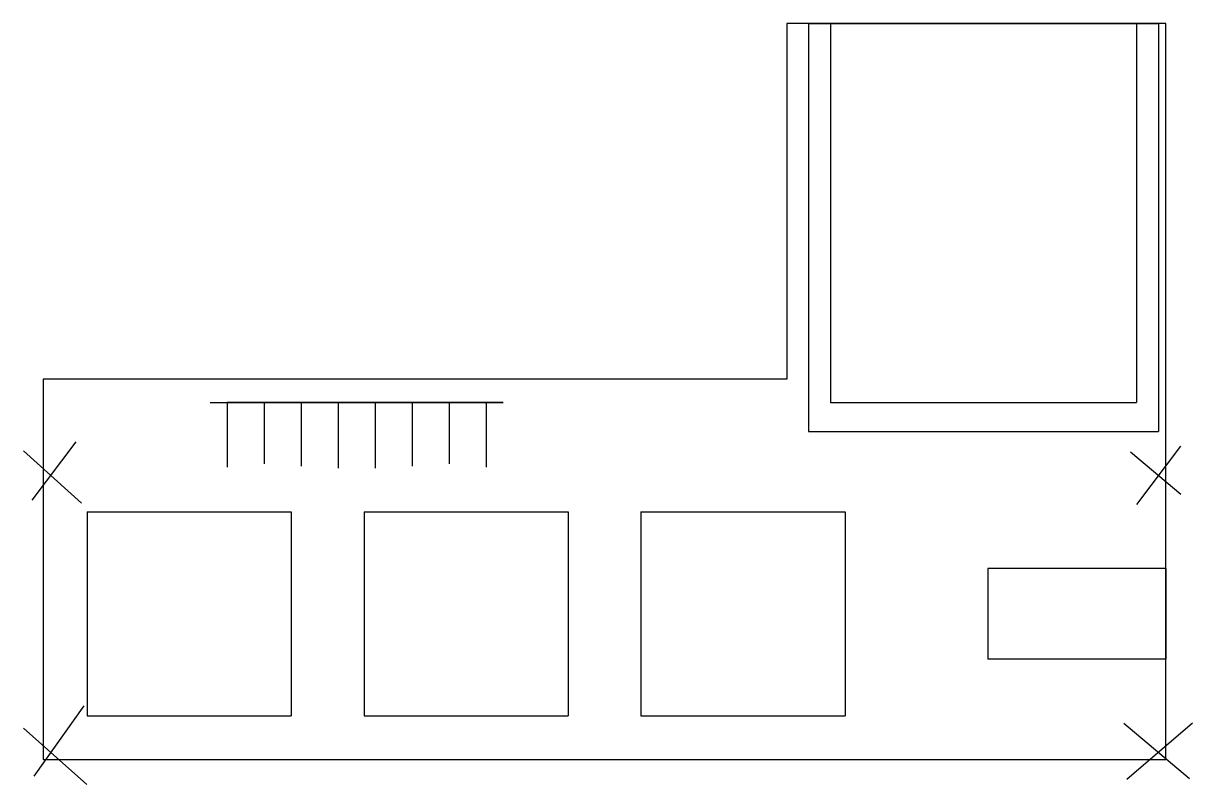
# Model space of a CAD drawing. Extents: x -37.4 to 42.8, y -47.2 to 5.
import ezdxf

# ---------------------------------------------------------------- set-up
doc = ezdxf.new("R2010")
doc.units = 0
doc.layers.add('MODELSKETCH_VISIBLE', color=7, linetype='CONTINUOUS')

msp = doc.modelspace()

# ---------------------------------------------------------------- linework, layer by layer
at = {"layer": 'MODELSKETCH_VISIBLE'}
for p, q in [((41, 5), (15, 5)), ((15, 5), (15, -19.4)), ((16.5, 5), (40.5, 5)), ((16.5, 5), (16.5, -23)), ((18, 5), (18, -21)), ((18, 5), (39, 5)), ((39, 5), (39, -21)), ((40.5, 5), (40.5, -23)), ((41, -45.5), (41, 5)), ((-36, -19.4), (-36, -45.5)), ((15, -19.4), (-36, -19.4)), ((-24.55, -21), (-4.45, -21)), ((-23.39, -21), (-23.39, -25.447)), ((-4.45, -21), (-23.39, -21)), ((-20.85, -21), (-20.85, -25.21)), ((-18.31, -21), (-18.31, -25.379)), ((-15.77, -21), (-15.77, -25.515)), ((-13.23, -21), (-13.23, -25.515)), ((-10.69, -21), (-10.69, -25.379)), ((-8.15, -21), (-8.15, -25.21)), ((-5.61, -21), (-5.61, -25.447)), ((18, -21), (39, -21)), ((16.5, -23), (40.5, -23)), ((-33.775, -23.705), (-36.779, -27.702)), ((42.002, -24.001), (38.998, -27.999)), ((-37.351, -24.319), (-33.39, -27.916)), ((38.582, -24.397), (42.035, -27.283)), ((-33, -28.5), (-33, -42.5)), ((-33, -28.5), (-19, -28.5)), ((-19, -28.5), (-19, -42.5)), ((-14, -28.5), (-14, -42.5)), ((-14, -28.5), (0, -28.5)), ((0, -28.5), (0, -42.5)), ((5, -28.5), (19, -28.5)), ((5, -28.5), (5, -42.5)), ((19, -28.5), (19, -42.5)), ((28.8, -32.4), (28.8, -38.6)), ((41, -32.4), (28.8, -32.4)), ((41, -32.4), (41, -38.6)), ((41, -38.6), (28.8, -38.6)), ((-33.224, -41.808), (-36.661, -46.628)), ((-33, -42.5), (-19, -42.5)), ((-14, -42.5), (0, -42.5)), ((5, -42.5), (19, -42.5)), ((38.127, -42.991), (42.631, -46.804)), ((42.843, -42.991), (38.332, -46.859)), ((-37.367, -43.338), (-33.013, -47.214)), ((-36, -45.5), (41, -45.5))]:
    msp.add_line(p, q, dxfattribs=at)

doc.saveas('drawing.dxf')
